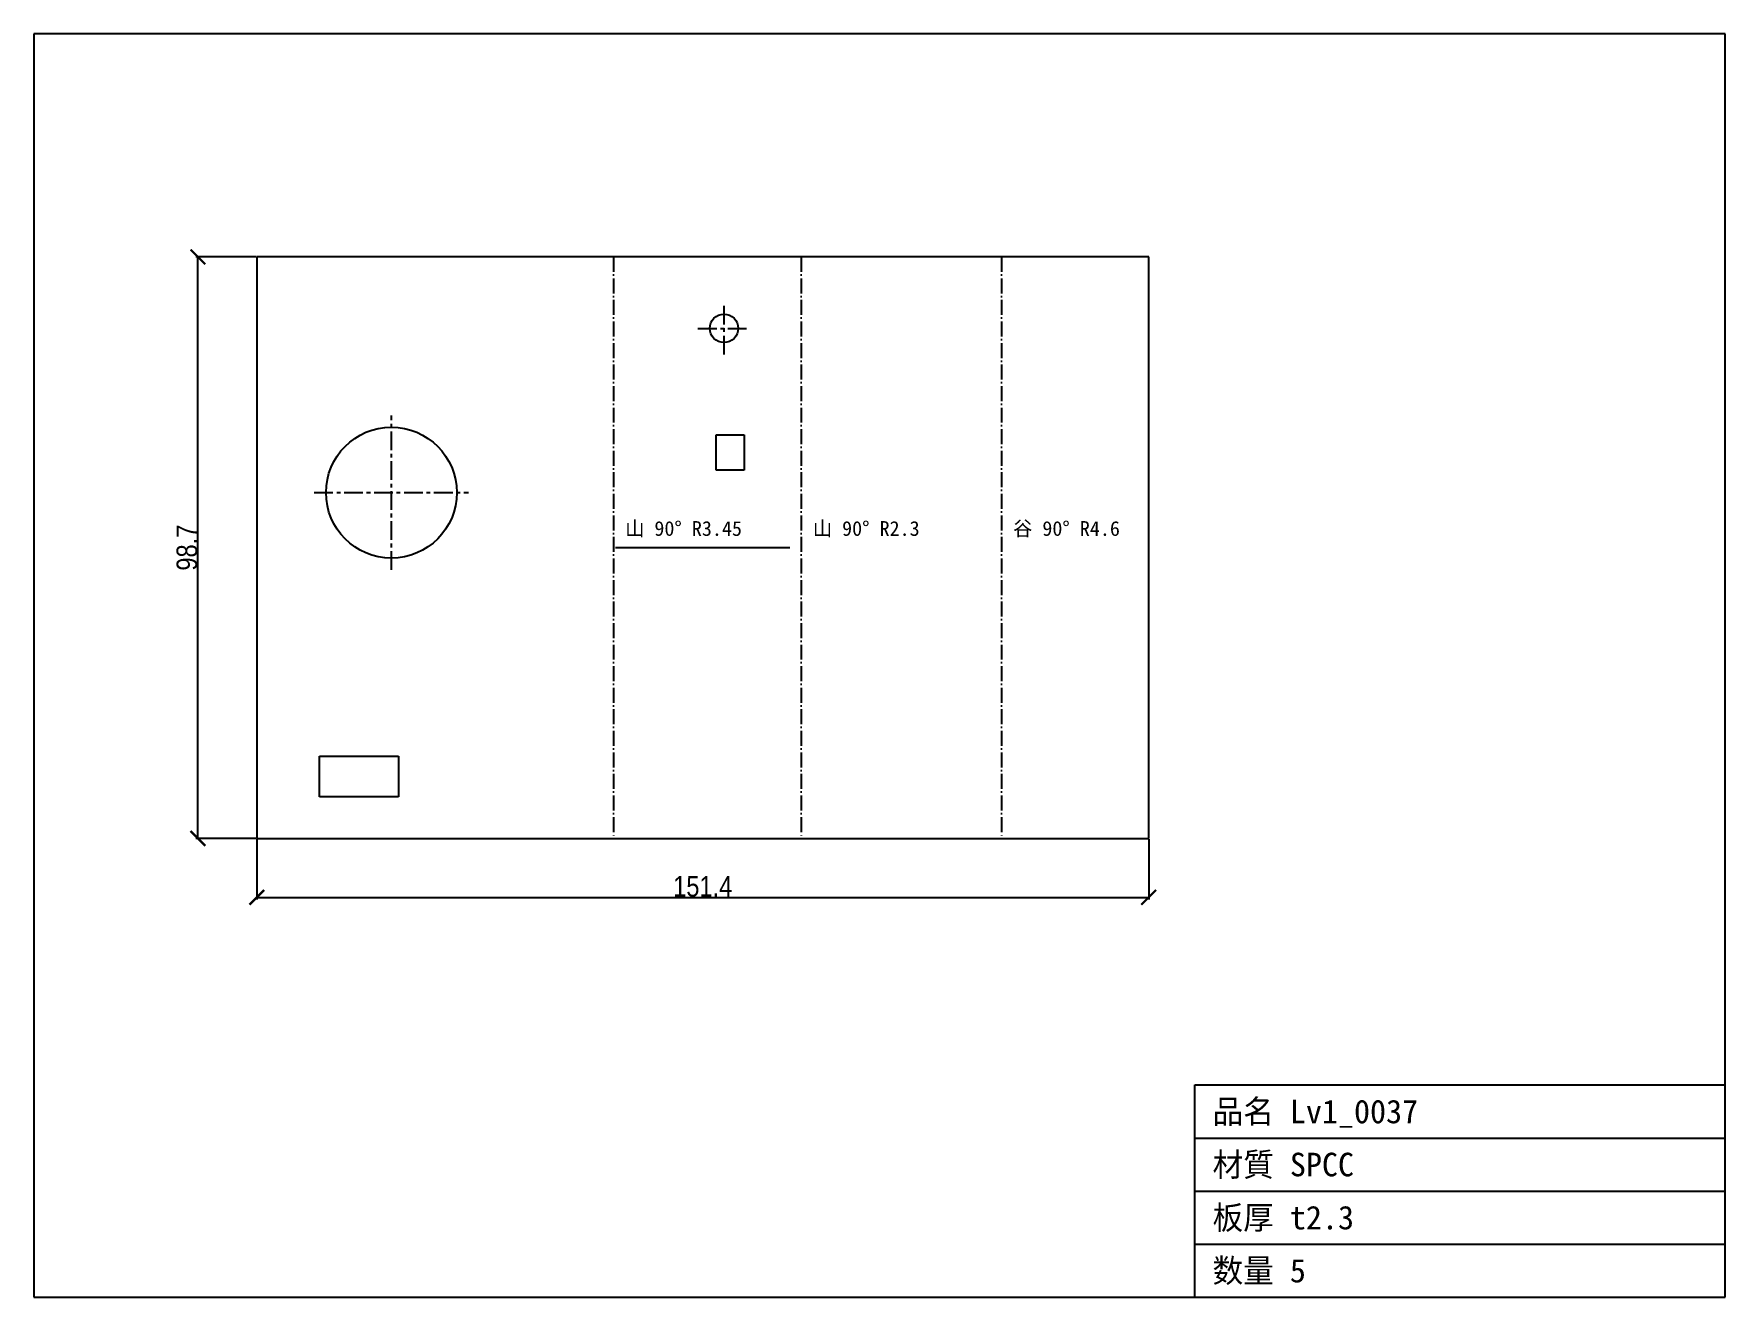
# Model space of a CAD drawing. Header units: millimetres. Extents: x -38 to 249, y -78 to 137.
import ezdxf

# ---------------------------------------------------------------- set-up
doc = ezdxf.new("R2010")
doc.units = ezdxf.units.MM
doc.linetypes.add('CENTER', pattern=[5.08, 3.175, -0.635, 0.635, -0.635])
doc.linetypes.add('DASHDOT', pattern=[3.556, 2.54, -0.508, 0, -0.508])
for name, color, linetype in [('ケガキ', 7, 'Continuous'), ('中心線', 7, 'Continuous'), ('図枠', 7, 'Continuous'), ('外形', 7, 'Continuous'), ('寸法', 7, 'Continuous'), ('文字', 7, 'Continuous'), ('曲げ線', 7, 'Continuous')]:
    doc.layers.add(name, color=color, linetype=linetype)
doc.styles.add('OpenSansCondensed-Light', font='OpenSansCondensed-Light.ttf')
doc.dimstyles.new('EZDXF', dxfattribs={"dimtxt": 0.25, "dimasz": 0.175, "dimexe": 0.375, "dimexo": 0.125, "dimgap": 0.1, "dimtad": 1, "dimlfac": 100, "dimzin": 12, "dimdsep": 46, "dimtxsty": 'OpenSansCondensed-Light', "dimblk": 'ARCHTICK', "dimcen": 2.5, "dimazin": 3, "dimtfac": 0.5, "dimtmove": 2, "dimatfit": 3})

# ---------------------------------------------------------------- blocks, each defined once
blk = doc.blocks.new('_ARCHTICK')
at = {"color": 0, "linetype": 'BYBLOCK', "const_width": 0.15}
blk.add_lwpolyline([(-0.5, -0.5), (0.5, 0.5)], dxfattribs=at)

msp = doc.modelspace()

# ---------------------------------------------------------------- linework, layer by layer
at = {"layer": 'ケガキ'}
msp.add_line((60.89, 49.34), (90.49, 49.34), dxfattribs=at)
at = {"layer": '中心線', "color": 1, "linetype": 'CENTER'}
for p, q in [((79.3, 82.13), (79.3, 90.97)), ((74.88, 86.55), (83.72, 86.55)), ((22.85, 45.58), (22.85, 71.78)), ((9.75, 58.68), (35.95, 58.68))]:
    msp.add_line(p, q, dxfattribs=at)
at = {"layer": '図枠'}
for p, q in [((249.22, 136.53), (-37.84, 136.53)), ((-37.84, 136.53), (-37.84, -77.84)), ((249.22, -77.84), (249.22, 136.53)), ((159.22, -77.84), (159.22, -41.84)), ((159.22, -41.84), (249.22, -41.84)), ((159.22, -50.84), (249.22, -50.84)), ((159.22, -59.84), (249.22, -59.84)), ((159.22, -68.84), (249.22, -68.84)), ((-37.84, -77.84), (249.22, -77.84))]:
    msp.add_line(p, q, dxfattribs=at)
at = {"layer": '外形'}
for p, q in [((0, 98.68), (0, 0)), ((151.38, 98.68), (0, 98.68)), ((151.38, 0), (151.38, 98.68)), ((77.94, 68.47), (82.71, 68.47)), ((77.94, 62.51), (77.94, 68.47)), ((82.71, 68.47), (82.71, 62.51)), ((82.71, 62.51), (77.94, 62.51)), ((10.65, 7.08), (10.65, 13.95)), ((10.65, 13.95), (24.03, 13.95)), ((24.03, 13.95), (24.03, 7.08)), ((24.03, 7.08), (10.65, 7.08)), ((0, 0), (151.38, 0))]:
    msp.add_line(p, q, dxfattribs=at)
for centre, radius in [((79.3, 86.55), 2.42), ((22.85, 58.68), 11.1)]:
    msp.add_circle(centre, radius, dxfattribs=at)
at = {"layer": '曲げ線', "color": 1, "linetype": 'DASHDOT'}
for p, q in [((60.53, 98.68), (60.53, 0)), ((92.39, 98.68), (92.39, 0)), ((126.38, 98.68), (126.38, 0))]:
    msp.add_line(p, q, dxfattribs=at)

# ---------------------------------------------------------------- texts
at = {"layer": '文字'}
for s, height, p in [('山 90° R3.45', 2.5, (62.53, 51.34)), ('山 90° R2.3', 2.5, (94.39, 51.34)), ('谷 90° R4.6', 2.5, (128.38, 51.34)), ('品名 Lv1_0037', 4, (162.22, -48.34)), ('材質 SPCC', 4, (162.22, -57.34)), ('板厚 t2.3', 4, (162.22, -66.34)), ('数量 5', 4, (162.22, -75.34))]:
    msp.add_text(s, height=height, dxfattribs=at).set_placement(p)

# ---------------------------------------------------------------- dimensions: what is measured, and where the dimension line sits
at = {"layer": '寸法'}
msp.add_linear_dim(base=(-10, 0), p1=(0, 0), p2=(0, 98.68), angle=90, dimstyle='EZDXF', override={"dimtxt": 3.5, "dimasz": 2.5, "dimdec": 1, "dimlfac": 1}, dxfattribs=at).render()
msp.add_linear_dim(base=(0, -10), p1=(0, 0), p2=(151.38, 0), dimstyle='EZDXF', override={"dimtxt": 3.5, "dimasz": 2.5, "dimdec": 1, "dimlfac": 1}, dxfattribs=at).render()

doc.saveas('drawing.dxf')
